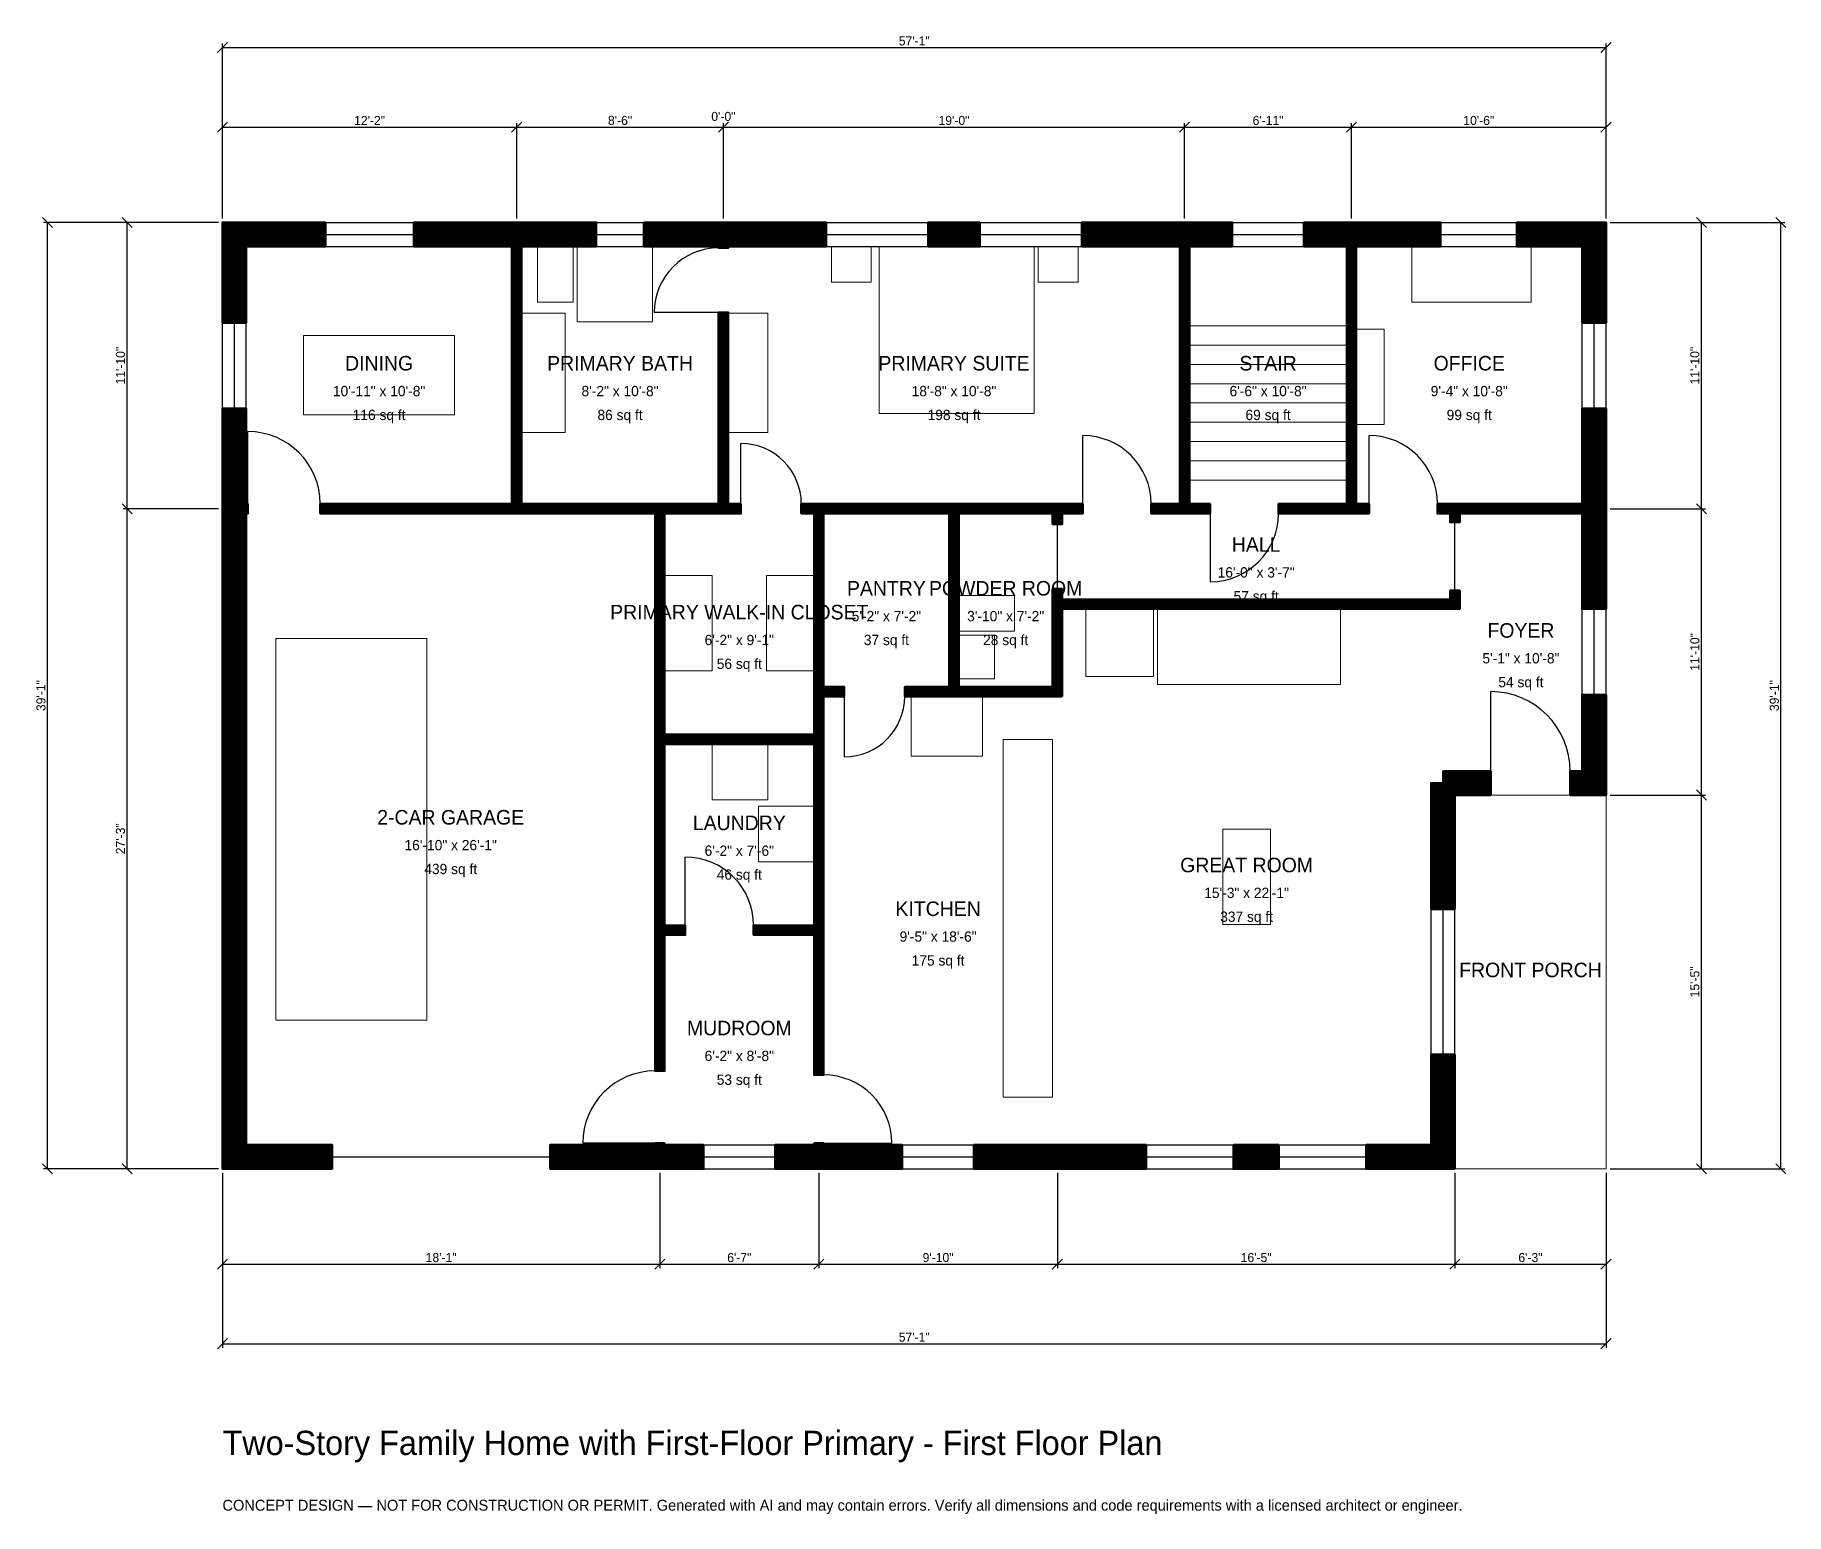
# Model space of a CAD drawing. Header units: inches. Extents: x -93 to 774, y -171 to 561.
import ezdxf
from ezdxf.enums import TextEntityAlignment as Align

# ---------------------------------------------------------------- set-up
doc = ezdxf.new("R2010")
doc.units = ezdxf.units.IN
doc.header["$MEASUREMENT"] = 0
doc.linetypes.add('DASHED', pattern=[0.6, 0.5, -0.1])
for name, color, linetype, lineweight in [('A-ANNO-DIMS', 1, 'Continuous', 13), ('A-ANNO-TEXT', 7, 'Continuous', 18), ('A-AREA-IDEN', 7, 'Continuous', 18), ('A-DOOR', 2, 'Continuous', 25), ('A-FLOR-FIXT', 9, 'Continuous', 13), ('A-FLOR-STRS', 3, 'Continuous', 18), ('A-FURN', 9, 'Continuous', 13), ('A-GLAZ', 4, 'Continuous', 25), ('A-SITE-PAVE', 8, 'Continuous', 13), ('A-WALL', 7, 'Continuous', 50), ('A-WALL-PATT', 8, 'Continuous', 13)]:
    doc.layers.add(name, color=color, linetype=linetype, lineweight=lineweight)
doc.dimstyles.new('PLAN', dxfattribs={"dimtxt": 4.5, "dimasz": 3, "dimexe": 2, "dimexo": 2, "dimgap": 1, "dimtad": 1, "dimdec": 0, "dimlunit": 4, "dimtsz": 2.5, "dimcen": 2.5, "dimclrd": 1, "dimclre": 1, "dimazin": 3, "dimtfac": 1, "dimtmove": 0, "dimatfit": 3})

msp = doc.modelspace()

# ---------------------------------------------------------------- hatches: boundary and pattern name
at = {"layer": 'A-WALL-PATT'}
h = msp.add_hatch(dxfattribs=at)
h.set_pattern_fill('ANSI31', color=8, scale=0.8)
h.paths.add_polyline_path([(289.3701, 0), (273.622, 0), (273.622, 11.811), (289.3701, 11.811), (292.9134, 11.811), (292.9134, 12.5984), (297.6378, 12.5984), (297.6378, 11.811), (301.1811, 11.811), (336.6142, 11.811), (336.6142, 0), (301.1811, 0), (297.6378, 0), (297.6378, 0), (292.9134, 0), (292.9134, 0), (289.3701, 0)])
h.paths.add_polyline_path([(222.4409, 0), (218.8976, 0), (218.8976, 0), (214.1732, 0), (214.1732, 0), (210.6299, 0), (162.2047, 0), (162.2047, 11.811), (210.6299, 11.811), (214.1732, 11.811), (214.1732, 12.5984), (218.8976, 12.5984), (218.8976, 11.811), (222.4409, 11.811), (238.189, 11.811), (238.189, 0), (222.4409, 0)])
h.paths.add_polyline_path([(11.811, 0), (11.811, 0), (0, 0), (0, 0), (0, 0), (0, 11.811), (0, 11.811), (0, 320.8661), (0, 324.4094), (0, 324.4094), (0, 329.1339), (0, 329.1339), (0, 332.6772), (0, 376.378), (11.811, 376.378), (11.811, 332.6772), (11.811, 329.1339), (12.5984, 329.1339), (12.5984, 324.4094), (11.811, 324.4094), (11.811, 320.8661), (11.811, 11.811), (54.3307, 11.811), (54.3307, 0), (11.811, 0)])
h.paths.add_polyline_path([(0, 456.6929), (0, 456.6929), (0, 468.5039), (0, 468.5039), (0, 468.504), (11.811, 468.504), (11.811, 468.5039), (50.9843, 468.5039), (50.9843, 456.6929), (11.811, 456.6929), (11.811, 418.8976), (0, 418.8976), (0, 456.6929)])
h.paths.add_polyline_path([(139.7638, 468.5039), (143.3071, 468.5039), (143.3071, 468.504), (148.0315, 468.504), (148.0315, 468.5039), (151.5748, 468.5039), (185.0394, 468.5039), (185.0394, 456.6929), (151.5748, 456.6929), (148.0315, 456.6929), (148.0315, 329.1339), (214.1732, 329.1339), (218.8976, 329.1339), (245.6693, 329.1339), (245.6693, 329.1339), (245.6693, 424.0157), (250.3937, 424.0157), (250.3937, 329.1339), (256.6929, 329.1339), (256.6929, 324.4094), (250.3937, 324.4094), (245.6693, 324.4094), (245.6693, 324.4094), (218.8976, 324.4094), (218.8976, 214.9606), (292.9134, 214.9606), (292.9134, 233.8583), (292.9134, 238.5827), (292.9134, 324.4094), (286.6142, 324.4094), (286.6142, 329.1339), (292.9134, 329.1339), (297.6378, 329.1339), (359.8425, 329.1339), (364.5669, 329.1339), (415.748, 329.1339), (415.748, 329.1339), (425.9843, 329.1339), (425.9843, 324.4094), (415.748, 324.4094), (415.748, 319.0945), (411.0236, 319.0945), (411.0236, 324.4094), (411.0236, 324.4094), (364.5669, 324.4094), (364.5669, 238.5827), (411.0236, 238.5827), (411.0236, 277.1654), (411.0236, 281.8898), (411.0236, 287.2047), (415.748, 287.2047), (415.748, 281.8898), (607.874, 281.8898), (607.874, 286.2205), (612.5984, 286.2205), (612.5984, 281.8898), (612.5984, 277.1654), (607.874, 277.1654), (415.748, 277.1654), (415.748, 238.5827), (415.748, 233.8583), (411.0236, 233.8583), (364.5669, 233.8583), (359.8425, 233.8583), (337.7953, 233.8583), (337.7953, 238.5827), (359.8425, 238.5827), (359.8425, 324.4094), (297.6378, 324.4094), (297.6378, 238.5827), (307.874, 238.5827), (307.874, 233.8583), (297.6378, 233.8583), (297.6378, 214.9606), (297.6378, 210.2362), (297.6378, 120.4724), (297.6378, 115.748), (297.6378, 46.4567), (292.9134, 46.4567), (292.9134, 115.748), (262.9921, 115.748), (262.9921, 120.4724), (292.9134, 120.4724), (292.9134, 210.2362), (218.8976, 210.2362), (218.8976, 120.4724), (229.1339, 120.4724), (229.1339, 115.748), (218.8976, 115.748), (218.8976, 48.4252), (214.1732, 48.4252), (214.1732, 115.748), (214.1732, 120.4724), (214.1732, 210.2362), (214.1732, 214.9606), (214.1732, 324.4094), (148.0315, 324.4094), (143.3071, 324.4094), (48.4252, 324.4094), (48.4252, 329.1339), (143.3071, 329.1339), (143.3071, 456.6929), (139.7638, 456.6929), (94.685, 456.6929), (94.685, 468.5039), (139.7638, 468.5039)])
h.paths.add_polyline_path([(242.126, 468.5039), (245.6693, 468.5039), (245.6693, 468.504), (250.3937, 468.504), (250.3937, 468.5039), (253.937, 468.5039), (298.9501, 468.5039), (298.9501, 456.6929), (253.937, 456.6929), (250.3937, 456.6929), (250.3937, 455.9055), (245.6693, 455.9055), (245.6693, 456.6929), (242.126, 456.6929), (208.6614, 456.6929), (208.6614, 468.5039), (242.126, 468.5039)])
h.paths.add_polyline_path([(375.0656, 468.5039), (375.0656, 456.6929), (349.3438, 456.6929), (349.3438, 468.5039), (375.0656, 468.5039)])
h.paths.add_polyline_path([(470.4724, 468.5039), (474.0157, 468.5039), (474.0157, 468.504), (478.7402, 468.504), (478.7402, 468.5039), (482.2835, 468.5039), (500, 468.5039), (500, 456.6929), (482.2835, 456.6929), (478.7402, 456.6929), (478.7402, 329.1339), (488.9764, 329.1339), (488.9764, 324.4094), (478.7402, 324.4094), (478.7402, 324.4094), (459.8425, 324.4094), (459.8425, 329.1339), (474.0157, 329.1339), (474.0157, 329.1339), (474.0157, 456.6929), (470.4724, 456.6929), (425.4593, 456.6929), (425.4593, 468.5039), (470.4724, 468.5039)])
h.paths.add_polyline_path([(553.1496, 468.5039), (556.6929, 468.5039), (556.6929, 468.504), (561.4173, 468.504), (561.4173, 468.5039), (564.9606, 468.5039), (603.1496, 468.5039), (603.1496, 456.6929), (564.9606, 456.6929), (561.4173, 456.6929), (561.4173, 329.1339), (561.4173, 329.1339), (567.7165, 329.1339), (567.7165, 324.4094), (556.6929, 324.4094), (556.6929, 324.4094), (522.8346, 324.4094), (522.8346, 329.1339), (556.6929, 329.1339), (556.6929, 456.6929), (553.1496, 456.6929), (535.4331, 456.6929), (535.4331, 468.5039), (553.1496, 468.5039)])
h.paths.add_polyline_path([(673.2283, 468.5039), (673.2283, 468.504), (685.0394, 468.504), (685.0394, 468.5039), (685.0394, 468.5039), (685.0394, 456.6929), (685.0394, 456.6929), (685.0394, 418.8976), (673.2283, 418.8976), (673.2283, 456.6929), (640.9449, 456.6929), (640.9449, 468.5039), (673.2283, 468.5039)])
h.paths.add_polyline_path([(685.0394, 332.6772), (685.0394, 329.1339), (685.0394, 329.1339), (685.0394, 324.4094), (685.0394, 324.4094), (685.0394, 320.8661), (685.0394, 277.1654), (673.2283, 277.1654), (673.2283, 320.8661), (673.2283, 324.4094), (612.5984, 324.4094), (612.5984, 324.4094), (612.5984, 320.0787), (607.874, 320.0787), (607.874, 324.4094), (601.5748, 324.4094), (601.5748, 329.1339), (607.874, 329.1339), (607.874, 329.1339), (673.2283, 329.1339), (673.2283, 332.6772), (673.2283, 376.378), (685.0394, 376.378), (685.0394, 332.6772)])
h.paths.add_polyline_path([(685.0394, 196.8504), (685.0394, 196.8504), (685.0394, 185.0394), (685.0394, 185.0394), (685.0394, 185.0393), (673.2283, 185.0393), (673.2283, 185.0394), (667.3228, 185.0394), (667.3228, 196.8504), (673.2283, 196.8504), (673.2283, 234.6457), (685.0394, 234.6457), (685.0394, 196.8504)])
h.paths.add_polyline_path([(610.2362, 185.0394), (610.2362, 128.5433), (598.4252, 128.5433), (598.4252, 190.9449), (604.3307, 190.9449), (604.3307, 196.8504), (627.9528, 196.8504), (627.9528, 185.0394), (610.2362, 185.0394)])
h.paths.add_polyline_path([(610.2362, 11.811), (610.2363, 11.811), (610.2363, 0), (610.2362, 0), (610.2362, 0), (598.4252, 0), (598.4252, 0), (566.273, 0), (566.273, 11.811), (598.4252, 11.811), (598.4252, 56.4961), (610.2362, 56.4961), (610.2362, 11.811)])
h.paths.add_polyline_path([(500.6562, 0), (500.6562, 11.811), (522.9659, 11.811), (522.9659, 0), (500.6562, 0)])
h.paths.add_polyline_path([(419.2913, 0), (407.4803, 0), (372.0472, 0), (372.0472, 11.811), (407.4803, 11.811), (419.2913, 11.811), (457.3491, 11.811), (457.3491, 0), (419.2913, 0)])

# ---------------------------------------------------------------- linework, layer by layer
at = {"layer": 'A-DOOR'}
for p, q in [((245.6693, 424.0157), (213.7795, 424.0157)), ((12.5984, 329.1339), (12.5984, 364.9606)), ((256.6929, 329.1339), (256.6929, 359.0551)), ((425.9843, 329.1339), (425.9843, 362.9921)), ((567.7165, 329.1339), (567.7165, 362.9921)), ((488.9764, 324.4094), (488.9764, 290.5512)), ((413.3858, 287.2047), (413.3858, 319.0945)), ((610.2362, 286.2205), (610.2362, 320.0787)), ((627.9528, 196.8504), (627.9528, 236.2205)), ((307.874, 233.8583), (307.874, 203.937)), ((229.1339, 120.4724), (229.1339, 154.3307)), ((214.1732, 12.5984), (178.3465, 12.5984)), ((297.6378, 12.5984), (331.4961, 12.5984))]:
    msp.add_line(p, q, dxfattribs=at)
at = {"layer": 'A-DOOR', "linetype": 'DASHED'}
msp.add_line((54.3307, 5.9055), (162.2047, 5.9055), dxfattribs=at)
at = {"layer": 'A-DOOR'}
for centre, radius, start, end in [((245.6693, 424.0157), 31.8898, 90, 180), ((12.5984, 329.1339), 35.8268, 0, 90), ((256.6929, 329.1339), 29.9213, 0, 90), ((425.9843, 329.1339), 33.8583, 0, 90), ((567.7165, 329.1339), 33.8583, 0, 90), ((488.9764, 324.4094), 33.8583, 270, 360), ((627.9528, 196.8504), 39.3701, 0, 90), ((307.874, 233.8583), 29.9213, 270, 360), ((229.1339, 120.4724), 33.8583, 0, 90), ((214.1732, 12.5984), 35.8268, 90, 180), ((297.6378, 12.5984), 33.8583, 0, 90)]:
    msp.add_arc(centre, radius, start, end, dxfattribs=at)
at = {"layer": 'A-FLOR-FIXT'}
for points in [[(155.9055, 429.1339), (173.622, 429.1339), (173.622, 456.6929), (155.9055, 456.6929)], [(175.5906, 419.2913), (212.9921, 419.2913), (212.9921, 456.6929), (175.5906, 456.6929)], [(148.0315, 364.5669), (169.685, 364.5669), (169.685, 423.622), (148.0315, 423.622)], [(364.5669, 266.1417), (392.126, 266.1417), (392.126, 283.8583), (364.5669, 283.8583)], [(364.5669, 242.5197), (382.2835, 242.5197), (382.2835, 264.1732), (364.5669, 264.1732)], [(386.6142, 35.4331), (411.0236, 35.4331), (411.0236, 212.5984), (386.6142, 212.5984)]]:
    msp.add_lwpolyline(points, close=True, dxfattribs=at)
at = {"layer": 'A-FLOR-STRS'}
for p, q in [((478.7402, 417.3228), (556.6929, 417.3228)), ((478.7402, 407.7756), (556.6929, 407.7756)), ((478.7402, 398.2283), (556.6929, 398.2283)), ((478.7402, 388.6811), (556.6929, 388.6811)), ((478.7402, 379.1339), (556.6929, 379.1339)), ((478.7402, 369.5866), (556.6929, 369.5866)), ((478.7402, 360.0394), (556.6929, 360.0394)), ((478.7402, 350.4921), (556.6929, 350.4921)), ((478.7402, 340.9449), (556.6929, 340.9449))]:
    msp.add_line(p, q, dxfattribs=at)
at = {"layer": 'A-FURN'}
for points in [[(301.5748, 438.9764), (321.2598, 438.9764), (321.2598, 456.6929), (301.5748, 456.6929)], [(325.1969, 374.0157), (401.9685, 374.0157), (401.9685, 456.6929), (325.1969, 456.6929)], [(403.937, 438.9764), (423.622, 438.9764), (423.622, 456.6929), (403.937, 456.6929)], [(588.9764, 429.1339), (648.0315, 429.1339), (648.0315, 456.6929), (588.9764, 456.6929)], [(250.3937, 364.5669), (270.0787, 364.5669), (270.0787, 423.622), (250.3937, 423.622)], [(40.1575, 373.2283), (114.9606, 373.2283), (114.9606, 412.5984), (40.1575, 412.5984)], [(561.4173, 368.5039), (575.1968, 368.5039), (575.1968, 415.748), (561.4173, 415.748)], [(218.8976, 246.4567), (242.5197, 246.4567), (242.5197, 293.7008), (218.8976, 293.7008)], [(269.2913, 246.4567), (292.9134, 246.4567), (292.9134, 293.7008), (269.2913, 293.7008)], [(427.5591, 243.7008), (461.0236, 243.7008), (461.0236, 277.1654), (427.5591, 277.1654)], [(462.9921, 239.7638), (553.5433, 239.7638), (553.5433, 277.1654), (462.9921, 277.1654)], [(26.378, 73.622), (101.1811, 73.622), (101.1811, 262.5984), (26.378, 262.5984)], [(340.9449, 204.3307), (376.378, 204.3307), (376.378, 233.8583), (340.9449, 233.8583)], [(242.5197, 182.6772), (270.0787, 182.6772), (270.0787, 210.2362), (242.5197, 210.2362)], [(265.3543, 151.9685), (292.9134, 151.9685), (292.9134, 179.5276), (265.3543, 179.5276)], [(495.2756, 120.8661), (518.8976, 120.8661), (518.8976, 168.1102), (495.2756, 168.1102)]]:
    msp.add_lwpolyline(points, close=True, dxfattribs=at)
at = {"layer": 'A-GLAZ'}
for p, q in [((50.9843, 468.5039), (94.685, 468.5039)), ((185.0394, 468.5039), (208.6614, 468.5039)), ((298.9501, 468.5039), (349.3438, 468.5039)), ((375.0656, 468.5039), (425.4593, 468.5039)), ((500, 468.5039), (535.4331, 468.5039)), ((603.1496, 468.5039), (640.9449, 468.5039)), ((50.9843, 462.5984), (94.685, 462.5984)), ((185.0394, 462.5984), (208.6614, 462.5984)), ((298.9501, 462.5984), (349.3438, 462.5984)), ((375.0656, 462.5984), (425.4593, 462.5984)), ((500, 462.5984), (535.4331, 462.5984)), ((603.1496, 462.5984), (640.9449, 462.5984)), ((50.9843, 456.6929), (94.685, 456.6929)), ((185.0394, 456.6929), (208.6614, 456.6929)), ((298.9501, 456.6929), (349.3438, 456.6929)), ((375.0656, 456.6929), (425.4593, 456.6929)), ((500, 456.6929), (535.4331, 456.6929)), ((603.1496, 456.6929), (640.9449, 456.6929)), ((0, 376.378), (0, 418.8976)), ((5.9055, 376.378), (5.9055, 418.8976)), ((11.811, 376.378), (11.811, 418.8976)), ((673.2283, 376.378), (673.2283, 418.8976)), ((679.1339, 376.378), (679.1339, 418.8976)), ((685.0394, 376.378), (685.0394, 418.8976)), ((673.2283, 234.6457), (673.2283, 277.1654)), ((679.1339, 234.6457), (679.1339, 277.1654)), ((685.0394, 234.6457), (685.0394, 277.1654)), ((598.4252, 56.4961), (598.4252, 128.5433)), ((604.3307, 56.4961), (604.3307, 128.5433)), ((610.2362, 56.4961), (610.2362, 128.5433)), ((238.189, 11.811), (273.622, 11.811)), ((336.6142, 11.811), (372.0472, 11.811)), ((457.3491, 11.811), (500.6562, 11.811)), ((522.9659, 11.811), (566.273, 11.811)), ((238.189, 5.9055), (273.622, 5.9055)), ((238.189, 0), (273.622, 0)), ((336.6142, 5.9055), (372.0472, 5.9055)), ((336.6142, 0), (372.0472, 0)), ((457.3491, 5.9055), (500.6562, 5.9055)), ((457.3491, 0), (500.6562, 0)), ((522.9659, 5.9055), (566.273, 5.9055)), ((522.9659, 0), (566.273, 0))]:
    msp.add_line(p, q, dxfattribs=at)
at = {"layer": 'A-SITE-PAVE', "linetype": 'DASHED'}
msp.add_lwpolyline([(610.2362, 0), (685.0394, 0), (685.0394, 185.0394), (610.2362, 185.0394)], close=True, dxfattribs=at)
at = {"layer": 'A-WALL'}
for points in [[(0, 456.6929), (0, 456.6929), (0, 468.5039), (0, 468.5039), (0, 468.504), (11.811, 468.504), (11.811, 468.5039), (50.9843, 468.5039), (50.9843, 456.6929), (11.811, 456.6929), (11.811, 418.8976), (0, 418.8976), (0, 456.6929)], [(139.7638, 468.5039), (143.3071, 468.5039), (143.3071, 468.504), (148.0315, 468.504), (148.0315, 468.5039), (151.5748, 468.5039), (185.0394, 468.5039), (185.0394, 456.6929), (151.5748, 456.6929), (148.0315, 456.6929), (148.0315, 329.1339), (214.1732, 329.1339), (218.8976, 329.1339), (245.6693, 329.1339), (245.6693, 329.1339), (245.6693, 424.0157), (250.3937, 424.0157), (250.3937, 329.1339), (256.6929, 329.1339), (256.6929, 324.4094), (250.3937, 324.4094), (245.6693, 324.4094), (245.6693, 324.4094), (218.8976, 324.4094), (218.8976, 214.9606), (292.9134, 214.9606), (292.9134, 233.8583), (292.9134, 238.5827), (292.9134, 324.4094), (286.6142, 324.4094), (286.6142, 329.1339), (292.9134, 329.1339), (297.6378, 329.1339), (359.8425, 329.1339), (364.5669, 329.1339), (415.748, 329.1339), (415.748, 329.1339), (425.9843, 329.1339), (425.9843, 324.4094), (415.748, 324.4094), (415.748, 319.0945), (411.0236, 319.0945), (411.0236, 324.4094), (411.0236, 324.4094), (364.5669, 324.4094), (364.5669, 238.5827), (411.0236, 238.5827), (411.0236, 277.1654), (411.0236, 281.8898), (411.0236, 287.2047), (415.748, 287.2047), (415.748, 281.8898), (607.874, 281.8898), (607.874, 286.2205), (612.5984, 286.2205), (612.5984, 281.8898), (612.5984, 277.1654), (607.874, 277.1654), (415.748, 277.1654), (415.748, 238.5827), (415.748, 233.8583), (411.0236, 233.8583), (364.5669, 233.8583), (359.8425, 233.8583), (337.7953, 233.8583), (337.7953, 238.5827), (359.8425, 238.5827), (359.8425, 324.4094), (297.6378, 324.4094), (297.6378, 238.5827), (307.874, 238.5827), (307.874, 233.8583), (297.6378, 233.8583), (297.6378, 214.9606), (297.6378, 210.2362), (297.6378, 120.4724), (297.6378, 115.748), (297.6378, 46.4567), (292.9134, 46.4567), (292.9134, 115.748), (262.9921, 115.748), (262.9921, 120.4724), (292.9134, 120.4724), (292.9134, 210.2362), (218.8976, 210.2362), (218.8976, 120.4724), (229.1339, 120.4724), (229.1339, 115.748), (218.8976, 115.748), (218.8976, 48.4252), (214.1732, 48.4252), (214.1732, 115.748), (214.1732, 120.4724), (214.1732, 210.2362), (214.1732, 214.9606), (214.1732, 324.4094), (148.0315, 324.4094), (143.3071, 324.4094), (48.4252, 324.4094), (48.4252, 329.1339), (143.3071, 329.1339), (143.3071, 456.6929), (139.7638, 456.6929), (94.685, 456.6929), (94.685, 468.5039), (139.7638, 468.5039)], [(242.126, 468.5039), (245.6693, 468.5039), (245.6693, 468.504), (250.3937, 468.504), (250.3937, 468.5039), (253.937, 468.5039), (298.9501, 468.5039), (298.9501, 456.6929), (253.937, 456.6929), (250.3937, 456.6929), (250.3937, 455.9055), (245.6693, 455.9055), (245.6693, 456.6929), (242.126, 456.6929), (208.6614, 456.6929), (208.6614, 468.5039), (242.126, 468.5039)], [(375.0656, 468.5039), (375.0656, 456.6929), (349.3438, 456.6929), (349.3438, 468.5039), (375.0656, 468.5039)], [(470.4724, 468.5039), (474.0157, 468.5039), (474.0157, 468.504), (478.7402, 468.504), (478.7402, 468.5039), (482.2835, 468.5039), (500, 468.5039), (500, 456.6929), (482.2835, 456.6929), (478.7402, 456.6929), (478.7402, 329.1339), (488.9764, 329.1339), (488.9764, 324.4094), (478.7402, 324.4094), (478.7402, 324.4094), (459.8425, 324.4094), (459.8425, 329.1339), (474.0157, 329.1339), (474.0157, 329.1339), (474.0157, 456.6929), (470.4724, 456.6929), (425.4593, 456.6929), (425.4593, 468.5039), (470.4724, 468.5039)], [(553.1496, 468.5039), (556.6929, 468.5039), (556.6929, 468.504), (561.4173, 468.504), (561.4173, 468.5039), (564.9606, 468.5039), (603.1496, 468.5039), (603.1496, 456.6929), (564.9606, 456.6929), (561.4173, 456.6929), (561.4173, 329.1339), (561.4173, 329.1339), (567.7165, 329.1339), (567.7165, 324.4094), (556.6929, 324.4094), (556.6929, 324.4094), (522.8346, 324.4094), (522.8346, 329.1339), (556.6929, 329.1339), (556.6929, 456.6929), (553.1496, 456.6929), (535.4331, 456.6929), (535.4331, 468.5039), (553.1496, 468.5039)], [(673.2283, 468.5039), (673.2283, 468.504), (685.0394, 468.504), (685.0394, 468.5039), (685.0394, 468.5039), (685.0394, 456.6929), (685.0394, 456.6929), (685.0394, 418.8976), (673.2283, 418.8976), (673.2283, 456.6929), (640.9449, 456.6929), (640.9449, 468.5039), (673.2283, 468.5039)], [(11.811, 0), (11.811, 0), (0, 0), (0, 0), (0, 0), (0, 11.811), (0, 11.811), (0, 320.8661), (0, 324.4094), (0, 324.4094), (0, 329.1339), (0, 329.1339), (0, 332.6772), (0, 376.378), (11.811, 376.378), (11.811, 332.6772), (11.811, 329.1339), (12.5984, 329.1339), (12.5984, 324.4094), (11.811, 324.4094), (11.811, 320.8661), (11.811, 11.811), (54.3307, 11.811), (54.3307, 0), (11.811, 0)], [(685.0394, 332.6772), (685.0394, 329.1339), (685.0394, 329.1339), (685.0394, 324.4094), (685.0394, 324.4094), (685.0394, 320.8661), (685.0394, 277.1654), (673.2283, 277.1654), (673.2283, 320.8661), (673.2283, 324.4094), (612.5984, 324.4094), (612.5984, 324.4094), (612.5984, 320.0787), (607.874, 320.0787), (607.874, 324.4094), (601.5748, 324.4094), (601.5748, 329.1339), (607.874, 329.1339), (607.874, 329.1339), (673.2283, 329.1339), (673.2283, 332.6772), (673.2283, 376.378), (685.0394, 376.378), (685.0394, 332.6772)], [(685.0394, 196.8504), (685.0394, 196.8504), (685.0394, 185.0394), (685.0394, 185.0394), (685.0394, 185.0393), (673.2283, 185.0393), (673.2283, 185.0394), (667.3228, 185.0394), (667.3228, 196.8504), (673.2283, 196.8504), (673.2283, 234.6457), (685.0394, 234.6457), (685.0394, 196.8504)], [(610.2362, 185.0394), (610.2362, 128.5433), (598.4252, 128.5433), (598.4252, 190.9449), (604.3307, 190.9449), (604.3307, 196.8504), (627.9528, 196.8504), (627.9528, 185.0394), (610.2362, 185.0394)], [(610.2362, 11.811), (610.2363, 11.811), (610.2363, 0), (610.2362, 0), (610.2362, 0), (598.4252, 0), (598.4252, 0), (566.273, 0), (566.273, 11.811), (598.4252, 11.811), (598.4252, 56.4961), (610.2362, 56.4961), (610.2362, 11.811)], [(222.4409, 0), (218.8976, 0), (218.8976, 0), (214.1732, 0), (214.1732, 0), (210.6299, 0), (162.2047, 0), (162.2047, 11.811), (210.6299, 11.811), (214.1732, 11.811), (214.1732, 12.5984), (218.8976, 12.5984), (218.8976, 11.811), (222.4409, 11.811), (238.189, 11.811), (238.189, 0), (222.4409, 0)], [(289.3701, 0), (273.622, 0), (273.622, 11.811), (289.3701, 11.811), (292.9134, 11.811), (292.9134, 12.5984), (297.6378, 12.5984), (297.6378, 11.811), (301.1811, 11.811), (336.6142, 11.811), (336.6142, 0), (301.1811, 0), (297.6378, 0), (297.6378, 0), (292.9134, 0), (292.9134, 0), (289.3701, 0)], [(419.2913, 0), (407.4803, 0), (372.0472, 0), (372.0472, 11.811), (407.4803, 11.811), (419.2913, 11.811), (457.3491, 11.811), (457.3491, 0), (419.2913, 0)], [(500.6562, 0), (500.6562, 11.811), (522.9659, 11.811), (522.9659, 0), (500.6562, 0)]]:
    msp.add_lwpolyline(points, close=True, dxfattribs=at)

# ---------------------------------------------------------------- texts
at = {"layer": 'A-ANNO-TEXT'}
for s, height, p in [('Two-Story Family Home with First-Floor Primary - First Floor Plan', 12, (0, -141.7323)), ('CONCEPT DESIGN — NOT FOR CONSTRUCTION OR PERMIT. Generated with AI and may contain errors. Verify all dimensions and code requirements with a licensed architect or engineer.', 5.4, (0, -169.2913))]:
    msp.add_text(s, height=height, dxfattribs=at).set_placement(p)
at = {"layer": 'A-AREA-IDEN'}
for s, height, p in [('DINING', 7.2, (77.5591, 398.8189)), ('PRIMARY BATH', 7.2, (196.8504, 398.8189)), ('PRIMARY SUITE', 7.2, (362.2047, 398.8189)), ('STAIR', 7.2, (517.7165, 398.8189)), ('OFFICE', 7.2, (617.3228, 398.8189)), ('10\'-11" x 10\'-8"', 5.1, (77.5591, 385.0394)), ('8\'-2" x 10\'-8"', 5.1, (196.8504, 385.0394)), ('18\'-8" x 10\'-8"', 5.1, (362.2047, 385.0394)), ('6\'-6" x 10\'-8"', 5.1, (517.7165, 385.0394)), ('9\'-4" x 10\'-8"', 5.1, (617.3228, 385.0394)), ('116 sq ft', 5.1, (77.5591, 373.2283)), ('86 sq ft', 5.1, (196.8504, 373.2283)), ('198 sq ft', 5.1, (362.2047, 373.2283)), ('69 sq ft', 5.1, (517.7165, 373.2283)), ('99 sq ft', 5.1, (617.3228, 373.2283)), ('HALL', 7.2, (511.811, 309.0551)), ('16\'-0" x 3\'-7"', 5.1, (511.811, 295.2756)), ('PANTRY', 7.2, (328.7402, 287.4016)), ('POWDER ROOM', 7.2, (387.7953, 287.4016)), ('57 sq ft', 5.1, (511.811, 283.4646)), ('PRIMARY WALK-IN CLOSET', 7.2, (255.9055, 275.5906)), ('5\'-2" x 7\'-2"', 5.1, (328.7402, 273.622)), ('3\'-10" x 7\'-2"', 5.1, (387.7953, 273.622)), ('FOYER', 7.2, (642.9134, 266.5354)), ('6\'-2" x 9\'-1"', 5.1, (255.9055, 261.811)), ('37 sq ft', 5.1, (328.7402, 261.811)), ('28 sq ft', 5.1, (387.7953, 261.811)), ('56 sq ft', 5.1, (255.9055, 250)), ('5\'-1" x 10\'-8"', 5.1, (642.9134, 252.7559)), ('54 sq ft', 5.1, (642.9134, 240.9449)), ('2-CAR GARAGE', 7.2, (112.9921, 174.0157)), ('LAUNDRY', 7.2, (255.9055, 171.2598)), ('16\'-10" x 26\'-1"', 5.1, (112.9921, 160.2362)), ('6\'-2" x 7\'-6"', 5.1, (255.9055, 157.4803)), ('439 sq ft', 5.1, (112.9921, 148.4252)), ('46 sq ft', 5.1, (255.9055, 145.6693)), ('GREAT ROOM', 7.2, (507.0866, 150.3937)), ('15\'-3" x 22\'-1"', 5.1, (507.0866, 136.6142)), ('KITCHEN', 7.2, (354.3307, 128.7402)), ('337 sq ft', 5.1, (507.0866, 124.8031)), ('9\'-5" x 18\'-6"', 5.1, (354.3307, 114.9606)), ('175 sq ft', 5.1, (354.3307, 103.1496)), ('FRONT PORCH', 7.2, (647.6378, 98.4252)), ('MUDROOM', 7.2, (255.9055, 69.685)), ('6\'-2" x 8\'-8"', 5.1, (255.9055, 55.9055)), ('53 sq ft', 5.1, (255.9055, 44.0945))]:
    msp.add_text(s, height=height, dxfattribs=at).set_placement(p, align=Align.MIDDLE_CENTER)

# ---------------------------------------------------------------- dimensions: what is measured, and where the dimension line sits
at = {"layer": 'A-ANNO-DIMS'}
for base, p1, p2, text in [((0, 555.1181), (0, 468.5039), (685.0394, 468.5039), '57\'-1"'), ((0, 515.748), (0, 468.5039), (145.6693, 468.5039), '12\'-2"'), ((145.6693, 515.748), (145.6693, 468.5039), (248.0315, 468.5039), '8\'-6"'), ((248.0315, 515.748), (248.0315, 468.5039), (248.0315, 468.5039), '0\'-0"'), ((248.0315, 515.748), (248.0315, 468.5039), (476.378, 468.5039), '19\'-0"'), ((476.378, 515.748), (476.378, 468.5039), (559.0551, 468.5039), '6\'-11"'), ((559.0551, 515.748), (559.0551, 468.5039), (685.0394, 468.5039), '10\'-6"'), ((0, -47.2441), (0, 0), (216.5354, 0), '18\'-1"'), ((0, -86.6142), (0, 0), (685.0394, 0), '57\'-1"'), ((216.5354, -47.2441), (216.5354, 0), (295.2756, 0), '6\'-7"'), ((295.2756, -47.2441), (295.2756, 0), (413.3858, 0), '9\'-10"'), ((413.3858, -47.2441), (413.3858, 0), (610.2362, 0), '16\'-5"'), ((610.2362, -47.2441), (610.2362, 0), (685.0394, 0), '6\'-3"')]:
    msp.add_linear_dim(base=base, p1=p1, p2=p2, text=text, dimstyle='PLAN', dxfattribs=at).render()
for base, p1, p2, text in [((-86.6142, 0), (0, 0), (0, 468.5039), '39\'-1"'), ((-47.2441, 326.7717), (0, 326.7717), (0, 468.5039), '11\'-10"'), ((732.2835, 326.7717), (685.0394, 326.7717), (685.0394, 468.5039), '11\'-10"'), ((771.6535, 0), (685.0394, 0), (685.0394, 468.5039), '39\'-1"'), ((-47.2441, 0), (0, 0), (0, 326.7717), '27\'-3"'), ((732.2835, 185.0394), (685.0394, 185.0394), (685.0394, 326.7717), '11\'-10"'), ((732.2835, 0), (685.0394, 0), (685.0394, 185.0394), '15\'-5"')]:
    msp.add_linear_dim(base=base, p1=p1, p2=p2, angle=90, text=text, dimstyle='PLAN', dxfattribs=at).render()

doc.saveas('drawing.dxf')
